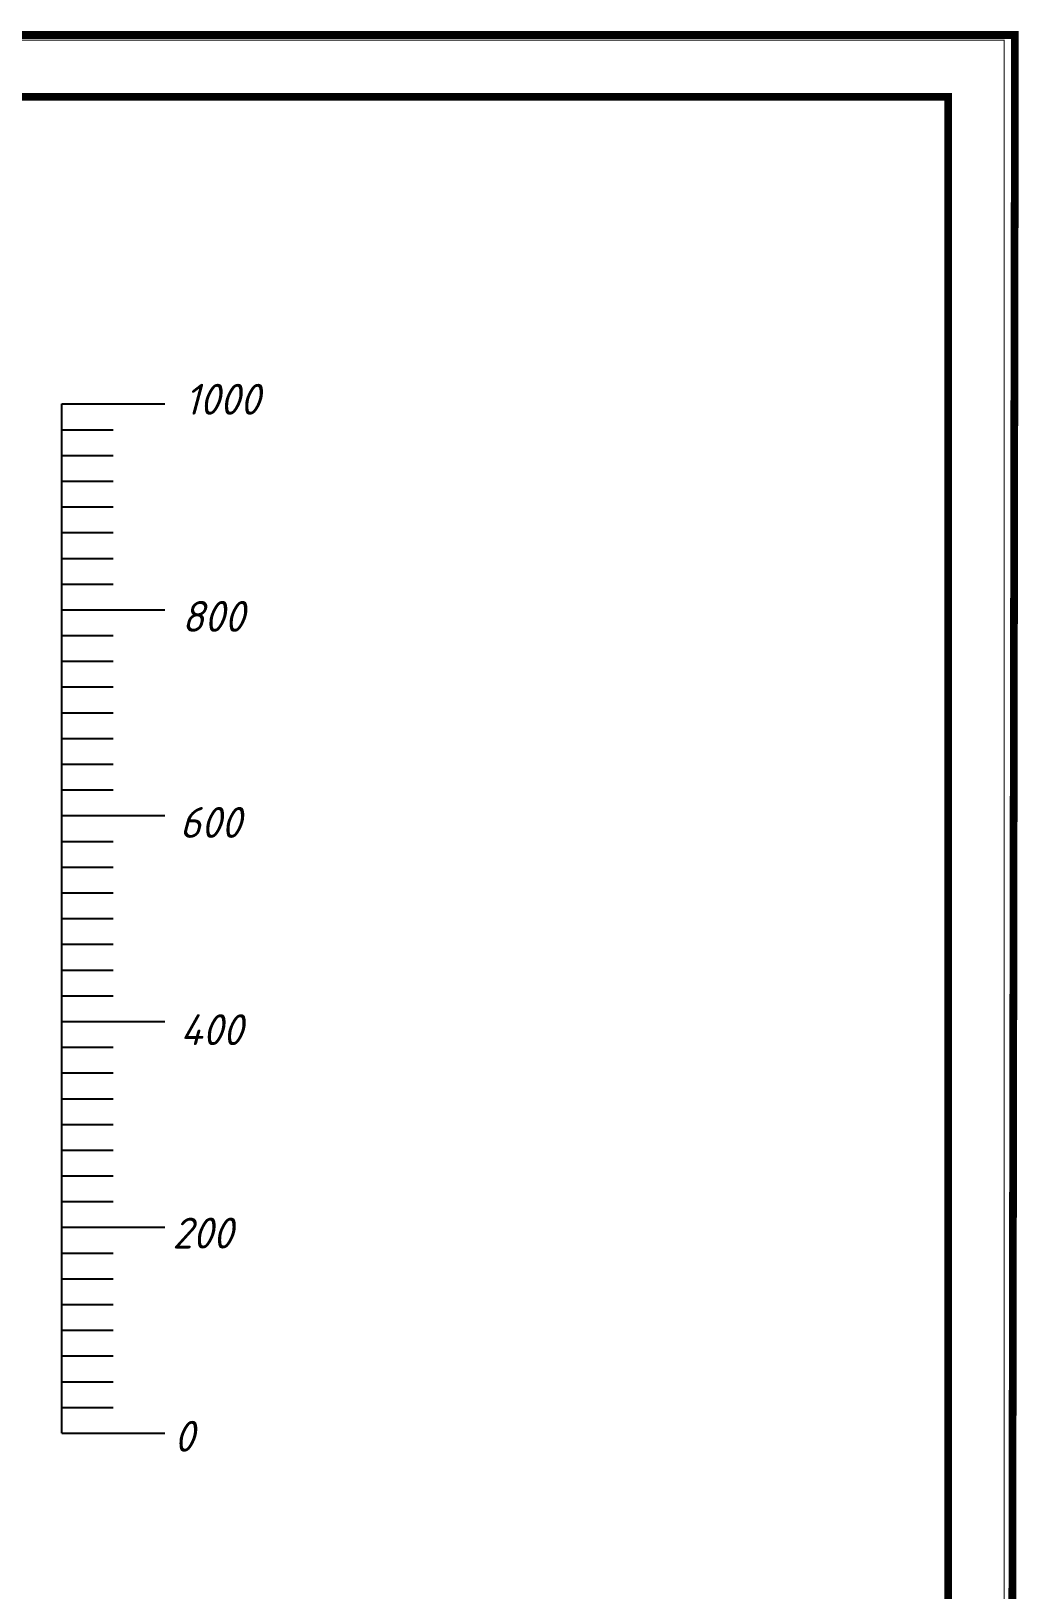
# Paper-space layout 'Лист2' of a CAD drawing. Header units: millimetres. Extents: x 0 to 421, y 0 to 298.
# Drawn here: x 325.5 to 421.4, y 146.4 to 297.9 of the extents above; entities that cross this region are included whole.
import ezdxf

# ---------------------------------------------------------------- set-up
doc = ezdxf.new("R2010")
doc.units = ezdxf.units.MM
doc.layers.add('Mechanical3', color=76, linetype='Continuous')
doc.layers.add('Sheet', color=255, linetype='Continuous')
doc.styles.add('Gost', font='gost_type_0.ttf')

psp = doc.layouts.new('Лист2')

# ---------------------------------------------------------------- linework, layer by layer
for p, q in [((328.45, 256.66), (328.45, 261.66)), ((328.45, 261.66), (338.45, 261.66)), ((328.45, 259.16), (333.45, 259.16)), ((328.45, 251.66), (328.45, 256.66)), ((328.45, 256.66), (333.45, 256.66)), ((328.45, 254.16), (333.45, 254.16)), ((328.45, 246.66), (328.45, 251.66)), ((328.45, 251.66), (333.45, 251.66)), ((328.45, 249.16), (333.45, 249.16)), ((328.45, 241.66), (328.45, 246.66)), ((328.45, 246.66), (333.45, 246.66)), ((328.45, 244.16), (333.45, 244.16)), ((328.45, 236.66), (328.45, 241.66)), ((328.45, 241.66), (338.45, 241.66)), ((328.45, 239.16), (333.45, 239.16)), ((328.45, 231.66), (328.45, 236.66)), ((328.45, 236.66), (333.45, 236.66)), ((328.45, 234.16), (333.45, 234.16)), ((328.45, 226.66), (328.45, 231.66)), ((328.45, 231.66), (333.45, 231.66)), ((328.45, 229.16), (333.45, 229.16)), ((328.45, 221.66), (328.45, 226.66)), ((328.45, 226.66), (333.45, 226.66)), ((328.45, 224.16), (333.45, 224.16)), ((328.45, 216.66), (328.45, 221.66)), ((328.45, 221.66), (338.45, 221.66)), ((328.45, 219.16), (333.45, 219.16)), ((328.45, 211.66), (328.45, 216.66)), ((328.45, 216.66), (333.45, 216.66)), ((328.45, 214.16), (333.45, 214.16)), ((328.45, 206.66), (328.45, 211.66)), ((328.45, 211.66), (333.45, 211.66)), ((328.45, 209.16), (333.45, 209.16)), ((328.45, 201.66), (328.45, 206.66)), ((328.45, 206.66), (333.45, 206.66)), ((328.45, 204.16), (333.45, 204.16)), ((328.45, 196.66), (328.45, 201.66)), ((328.45, 201.66), (338.45, 201.66)), ((328.45, 199.16), (333.45, 199.16)), ((328.45, 191.66), (328.45, 196.66)), ((328.45, 196.66), (333.45, 196.66)), ((328.45, 194.16), (333.45, 194.16)), ((328.45, 186.66), (328.45, 191.66)), ((328.45, 191.66), (333.45, 191.66)), ((328.45, 189.16), (333.45, 189.16)), ((328.45, 181.66), (328.45, 186.66)), ((328.45, 186.66), (333.45, 186.66)), ((328.45, 184.16), (333.45, 184.16)), ((328.45, 176.66), (328.45, 181.66)), ((328.45, 181.66), (338.45, 181.66)), ((328.45, 179.16), (333.45, 179.16)), ((328.45, 171.66), (328.45, 176.66)), ((328.45, 176.66), (333.45, 176.66)), ((328.45, 174.16), (333.45, 174.16)), ((328.45, 166.66), (328.45, 171.66)), ((328.45, 171.66), (333.45, 171.66)), ((328.45, 169.16), (333.45, 169.16)), ((328.45, 161.66), (328.45, 166.66)), ((328.45, 166.66), (333.45, 166.66)), ((328.45, 164.16), (333.45, 164.16)), ((328.45, 161.66), (338.45, 161.66))]:
    psp.add_line(p, q)
at = {"layer": 'Mechanical3'}
psp.add_line((328.45, 161.66), (338.45, 161.66), dxfattribs=at)
at = {"layer": 'Sheet'}
for points, const_width in [([(0.05, 297.01), (420.01, 297.01), (420.01, 0.05), (0.05, 0.05), (0.05, 297.01)], 0.0991), ([(1.05, 297.51), (421.05, 297.51), (420.55, 0.51), (1.05, 0.51), (1.05, 297.51)], 0.749), ([(20.55, 150.51), (8.55, 150.51), (8.55, 5.51), (414.55, 5.51), (414.55, 291.51), (20.55, 291.51), (20.55, 5.51)], 0.749)]:
    psp.add_lwpolyline(points, dxfattribs=dict(at, const_width=const_width))

# ---------------------------------------------------------------- texts
at = {"char_height": 3, "attachment_point": 1, "style": 'Gost'}
for s, width, insert in [('{\\fGOST type B|b0|i1|c204|p34;1000}', 15.885, (340.39, 263.62)), ('{\\fGOST type B|b0|i1|c204|p34;800}', 15.885, (340.11, 242.52)), ('{\\fGOST type B|b0|i1|c204|p34;600}', 15.885, (339.89, 222.5)), ('{\\fGOST type B|b0|i1|c204|p34;400}', 15.885, (339.96, 202.36)), ('{\\fGOST type B|b0|i1|c204|p34;200}', 15.885, (339.19, 182.6)), ('{\\fGOST type B|b0|i1|c204|p34;0}', 5.5, (339.36, 162.86))]:
    psp.add_mtext_dynamic_manual_height_columns(s, width=width, gutter_width=17.5, heights=[0], dxfattribs=dict(at, insert=insert))

doc.saveas('drawing.dxf')
